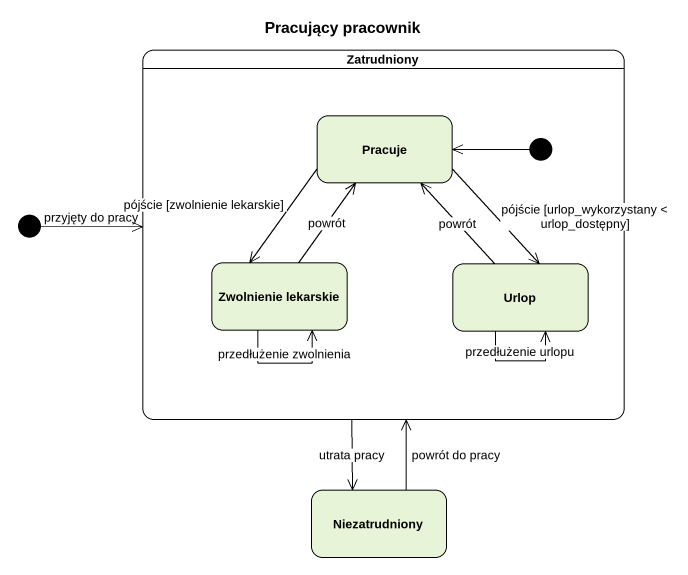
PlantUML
@startuml
title Pracujący pracownik
hide empty description
state Zatrudniony {
  state Pracuje
  state "Zwolnienie lekarskie" as Zwolnienie_lekarskie
  state Urlop
  [*] -left-> Pracuje
}
state Niezatrudniony
[*] -right-> Zatrudniony : przyjęty do pracy
Zatrudniony --> Niezatrudniony : utrata pracy
Pracuje --> Zwolnienie_lekarskie : pójście [zwolnienie lekarskie]
Pracuje --> Urlop : pójście [urlop_wykorzystany < urlop_dostępny]
Zwolnienie_lekarskie -up-> Pracuje : powrót
Zwolnienie_lekarskie --> Zwolnienie_lekarskie : przedłużenie zwolnienia
Urlop -up-> Pracuje : powrót
Urlop --> Urlop : przedłużenie urlopu
Niezatrudniony -up-> Zatrudniony : powrót do pracy
@enduml
